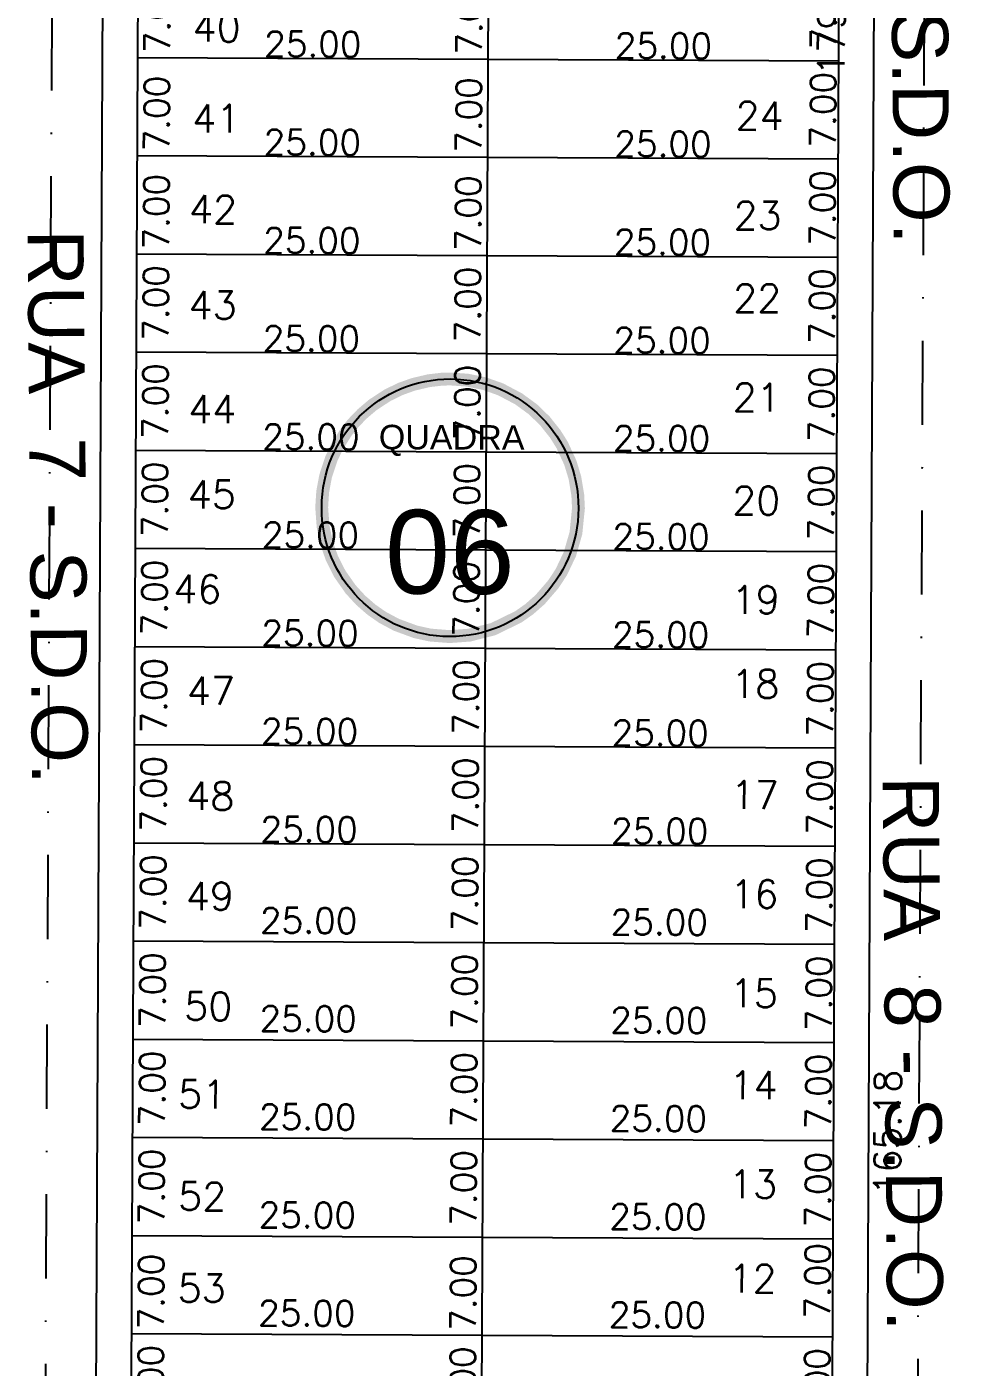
# Model space of a CAD drawing. Header units: millimetres. Extents: x -4430026 to 4783824, y 584 to 9593110.
# Drawn here: x 1997.8 to 2064.7, y 1788.7 to 1884.3 of the extents above; entities that cross this region are included whole.
import ezdxf
from ezdxf.enums import TextEntityAlignment as Align

# ---------------------------------------------------------------- set-up
doc = ezdxf.new("R2010")
doc.units = ezdxf.units.MM
doc.linetypes.add('DASHDOT', pattern=[1, 0.5, -0.25, 0, -0.25])
doc.linetypes.add('HIDDEN2', pattern=[0.1875, 0.125, -0.0625])
for name, color, linetype in [('Calçada', 1, 'Continuous'), ('Cota', 8, 'Continuous'), ('COTAS', 8, 'Continuous'), ('Lotes', 2, 'Continuous'), ('Nomes de Ruas', 3, 'Continuous'), ('Numero de lotes', 5, 'Continuous'), ('númeraçãoquadras', 4, 'Continuous'), ('Projeção', 8, 'HIDDEN2'), ('QUADRA', 4, 'Continuous')]:
    doc.layers.add(name, color=color, linetype=linetype)
doc.styles.add('arcad1', font='romans.shx')
doc.styles.add('ARIAL', font='arial.ttf', dxfattribs={"height": 0.25})
doc.styles.add('ROMANS', font='romans.shx')
doc.styles.add('STYLE1', font='sanss___.ttf')
doc.dimstyles.new('BOLA100', dxfattribs={"dimscale": 0, "dimtxt": 1.9, "dimasz": 0.18, "dimexe": 0.18, "dimexo": 0.063, "dimgap": 0, "dimtad": 1, "dimzin": 4, "dimdsep": 46, "dimtxsty": 'ROMANS', "dimcen": 0.09, "dimse1": 1, "dimse2": 1, "dimsd1": 1, "dimsd2": 1, "dimclrt": 256, "dimaunit": 1, "dimadec": 4, "dimazin": 0, "dimtfac": 1.2, "dimtix": 1, "dimtmove": 2, "dimatfit": 3, "dimfxl": 1, "dimtvp": 2, "dimtolj": 1, "dimtzin": 4, "dimarcsym": 0})
doc.dimstyles.get("Standard").update_dxf_attribs({"dimtxt": 0.18, "dimasz": 0.18, "dimexe": 0.18, "dimexo": 0.0625, "dimgap": 0.09, "dimtad": 0, "dimtih": 1, "dimtoh": 1, "dimdec": 4, "dimzin": 0, "dimdsep": 46, "dimtxsty": 'Standard', "dimcen": 0.09, "dimadec": 0, "dimazin": 0, "dimtfac": 1, "dimtdec": 4, "dimtofl": 0, "dimtmove": 0, "dimatfit": 3, "dimfxl": 1, "dimtolj": 1, "dimtzin": 0, "dimarcsym": 0})

# ---------------------------------------------------------------- blocks, each defined once
blk = doc.blocks.new('NUM_quadra')
at = {"color": 6, "const_width": 0.02}
blk.add_lwpolyline([(-0.0134, 0.1996), (-0.034, 0.1971), (-0.0579, 0.1914), (-0.0779, 0.1842), (-0.0981, 0.1743), (-0.1208, 0.1594), (-0.1377, 0.145), (-0.1521, 0.1299), (-0.1625, 0.1166), (-0.1764, 0.0942), (-0.1852, 0.0754), (-0.1941, 0.0483), (-0.1985, 0.0243), (-0.2, 0), (-0.1977, -0.0299), (-0.1921, -0.0556), (-0.1839, -0.0786), (-0.1713, -0.1033), (-0.1546, -0.1269), (-0.1389, -0.1439), (-0.1219, -0.1586), (-0.1046, -0.1705), (-0.0831, -0.1819), (-0.0531, -0.1928), (-0.0302, -0.1977), (0, -0.2), (0.0309, -0.1976), (0.0677, -0.1882), (0.1069, -0.169), (0.124, -0.1569), (0.1407, -0.1421), (0.1614, -0.1181), (0.1737, -0.0992), (0.187, -0.071), (0.1962, -0.0386), (0.2, 0), (0.1989, 0.0205), (0.1943, 0.0473), (0.1871, 0.0707), (0.1741, 0.0984), (0.1635, 0.1151), (0.1472, 0.1354), (0.1285, 0.1533), (0.1063, 0.1694), (0.0782, 0.1841), (0.0533, 0.1928), (0.0267, 0.1982), (0, 0.2)], close=True, dxfattribs=at)
blk.add_circle((0, 0), 0.2)
at = {"color": 3, "insert": (-0.1114, 0.1285), "char_height": 0.038, "width": 0.2663, "attachment_point": 1, "style": 'STYLE1'}
blk.add_mtext('\\fArial|b0|i0|c0|p34;QUADRA', dxfattribs=at)
at = {"color": 3, "style": 'STYLE1'}
blk.add_attdef('00', text='', height=0.13, dxfattribs=at).set_placement((0, -0.1335), align=Align.CENTER)
blk = doc.blocks.new('*D11060')
at = {"layer": 'DEFPOINTS', "color": 0}
for p in [(2005.742, 1888.628), (2005.709, 1881.628), (2010.703, 1881.604)]:
    blk.add_point(p, dxfattribs=at)
at = {"layer": 'Cota', "color": 41, "insert": (2007.119, 1885.121), "char_height": 1.8, "attachment_point": 5, "rotation": 89.72858, "style": 'ROMANS'}
blk.add_mtext('\\A1;7.00', dxfattribs=at)
blk = doc.blocks.new('*D11061')
at = {"layer": 'DEFPOINTS', "color": 0}
for p in [(2030.742, 1888.51), (2030.709, 1881.51), (2032.946, 1881.499)]:
    blk.add_point(p, dxfattribs=at)
at = {"layer": 'Cota', "color": 41, "insert": (2029.363, 1885.016), "char_height": 1.8, "attachment_point": 5, "rotation": 89.72858, "style": 'ROMANS'}
blk.add_mtext('\\A1;7.00', dxfattribs=at)
blk = doc.blocks.new('*D11062')
at = {"layer": 'DEFPOINTS', "color": 0}
for p in [(2055.744, 1888.884), (2055.711, 1881.884), (2058.211, 1881.873)]:
    blk.add_point(p, dxfattribs=at)
at = {"layer": 'Cota', "color": 41, "insert": (2054.627, 1885.39), "char_height": 1.8, "attachment_point": 5, "rotation": 89.72858, "style": 'ROMANS'}
blk.add_mtext('\\A1;7.00', dxfattribs=at)
blk = doc.blocks.new('*D11063')
at = {"layer": 'DEFPOINTS', "color": 0}
for p in [(2005.709, 1881.628), (2030.709, 1881.51), (2030.699, 1879.408)]:
    blk.add_point(p, dxfattribs=at)
at = {"layer": 'Cota', "color": 41, "insert": (2018.216, 1883.067), "char_height": 1.8, "attachment_point": 5, "rotation": 359.72858, "style": 'ROMANS'}
blk.add_mtext('\\A1;25.00', dxfattribs=at)
blk = doc.blocks.new('*D11064')
at = {"layer": 'DEFPOINTS', "color": 0}
for p in [(2030.709, 1881.51), (2055.708, 1881.391), (2055.698, 1879.289)]:
    blk.add_point(p, dxfattribs=at)
at = {"layer": 'Cota', "color": 41, "insert": (2043.216, 1882.949), "char_height": 1.8, "attachment_point": 5, "rotation": 359.72858, "style": 'ROMANS'}
blk.add_mtext('\\A1;25.00', dxfattribs=at)
blk = doc.blocks.new('*D11065')
at = {"layer": 'DEFPOINTS', "color": 0}
for p in [(2005.709, 1881.628), (2005.676, 1874.628), (2010.67, 1874.604)]:
    blk.add_point(p, dxfattribs=at)
at = {"layer": 'Cota', "color": 41, "insert": (2007.086, 1878.121), "char_height": 1.8, "attachment_point": 5, "rotation": 89.72858, "style": 'ROMANS'}
blk.add_mtext('\\A1;7.00', dxfattribs=at)
blk = doc.blocks.new('*D11066')
at = {"layer": 'DEFPOINTS', "color": 0}
for p in [(2030.709, 1881.51), (2030.675, 1874.51), (2032.913, 1874.499)]:
    blk.add_point(p, dxfattribs=at)
at = {"layer": 'Cota', "color": 41, "insert": (2029.329, 1878.016), "char_height": 1.8, "attachment_point": 5, "rotation": 89.72858, "style": 'ROMANS'}
blk.add_mtext('\\A1;7.00', dxfattribs=at)
blk = doc.blocks.new('*D11067')
at = {"layer": 'DEFPOINTS', "color": 0}
for p in [(2055.711, 1881.884), (2055.678, 1874.884), (2058.178, 1874.873)]:
    blk.add_point(p, dxfattribs=at)
at = {"layer": 'Cota', "color": 41, "insert": (2054.594, 1878.39), "char_height": 1.8, "attachment_point": 5, "rotation": 89.72858, "style": 'ROMANS'}
blk.add_mtext('\\A1;7.00', dxfattribs=at)
blk = doc.blocks.new('*D11068')
at = {"layer": 'DEFPOINTS', "color": 0}
for p in [(2005.676, 1874.628), (2030.675, 1874.51), (2030.666, 1872.408)]:
    blk.add_point(p, dxfattribs=at)
at = {"layer": 'Cota', "color": 41, "insert": (2018.183, 1876.067), "char_height": 1.8, "attachment_point": 5, "rotation": 359.72858, "style": 'ROMANS'}
blk.add_mtext('\\A1;25.00', dxfattribs=at)
blk = doc.blocks.new('*D11069')
at = {"layer": 'DEFPOINTS', "color": 0}
for p in [(2030.675, 1874.51), (2055.675, 1874.391), (2055.665, 1872.29)]:
    blk.add_point(p, dxfattribs=at)
at = {"layer": 'Cota', "color": 41, "insert": (2043.182, 1875.949), "char_height": 1.8, "attachment_point": 5, "rotation": 359.72858, "style": 'ROMANS'}
blk.add_mtext('\\A1;25.00', dxfattribs=at)
blk = doc.blocks.new('*D11070')
at = {"layer": 'DEFPOINTS', "color": 0}
for p in [(2005.676, 1874.628), (2005.643, 1867.628), (2010.636, 1867.605)]:
    blk.add_point(p, dxfattribs=at)
at = {"layer": 'Cota', "color": 41, "insert": (2007.053, 1871.122), "char_height": 1.8, "attachment_point": 5, "rotation": 89.72858, "style": 'ROMANS'}
blk.add_mtext('\\A1;7.00', dxfattribs=at)
blk = doc.blocks.new('*D11071')
at = {"layer": 'DEFPOINTS', "color": 0}
for p in [(2030.675, 1874.51), (2030.642, 1867.51), (2032.88, 1867.499)]:
    blk.add_point(p, dxfattribs=at)
at = {"layer": 'Cota', "color": 41, "insert": (2029.296, 1871.016), "char_height": 1.8, "attachment_point": 5, "rotation": 89.72858, "style": 'ROMANS'}
blk.add_mtext('\\A1;7.00', dxfattribs=at)
blk = doc.blocks.new('*D11072')
at = {"layer": 'DEFPOINTS', "color": 0}
for p in [(2055.678, 1874.884), (2055.644, 1867.885), (2058.144, 1867.873)]:
    blk.add_point(p, dxfattribs=at)
at = {"layer": 'Cota', "color": 41, "insert": (2054.561, 1871.39), "char_height": 1.8, "attachment_point": 5, "rotation": 89.72858, "style": 'ROMANS'}
blk.add_mtext('\\A1;7.00', dxfattribs=at)
blk = doc.blocks.new('*D11073')
at = {"layer": 'DEFPOINTS', "color": 0}
for p in [(2005.643, 1867.628), (2030.642, 1867.51), (2030.632, 1865.408)]:
    blk.add_point(p, dxfattribs=at)
at = {"layer": 'Cota', "color": 41, "insert": (2018.15, 1869.067), "char_height": 1.8, "attachment_point": 5, "rotation": 359.72858, "style": 'ROMANS'}
blk.add_mtext('\\A1;25.00', dxfattribs=at)
blk = doc.blocks.new('*D11074')
at = {"layer": 'DEFPOINTS', "color": 0}
for p in [(2030.642, 1867.51), (2055.642, 1867.391), (2055.632, 1865.29)]:
    blk.add_point(p, dxfattribs=at)
at = {"layer": 'Cota', "color": 41, "insert": (2043.149, 1868.949), "char_height": 1.8, "attachment_point": 5, "rotation": 359.72858, "style": 'ROMANS'}
blk.add_mtext('\\A1;25.00', dxfattribs=at)
blk = doc.blocks.new('*D11075')
at = {"layer": 'DEFPOINTS', "color": 0}
for p in [(2005.645, 1868.121), (2005.612, 1861.121), (2010.606, 1861.098)]:
    blk.add_point(p, dxfattribs=at)
at = {"layer": 'Cota', "color": 41, "insert": (2007.022, 1864.615), "char_height": 1.8, "attachment_point": 5, "rotation": 89.72858, "style": 'ROMANS'}
blk.add_mtext('\\A1;7.00', dxfattribs=at)
blk = doc.blocks.new('*D11076')
at = {"layer": 'DEFPOINTS', "color": 0}
for p in [(2030.645, 1868.003), (2030.612, 1861.003), (2032.849, 1860.992)]:
    blk.add_point(p, dxfattribs=at)
at = {"layer": 'Cota', "color": 41, "insert": (2029.265, 1864.509), "char_height": 1.8, "attachment_point": 5, "rotation": 89.72858, "style": 'ROMANS'}
blk.add_mtext('\\A1;7.00', dxfattribs=at)
blk = doc.blocks.new('*D11077')
at = {"layer": 'DEFPOINTS', "color": 0}
for p in [(2055.644, 1867.885), (2055.611, 1860.885), (2058.111, 1860.873)]:
    blk.add_point(p, dxfattribs=at)
at = {"layer": 'Cota', "color": 41, "insert": (2054.528, 1864.39), "char_height": 1.8, "attachment_point": 5, "rotation": 89.72858, "style": 'ROMANS'}
blk.add_mtext('\\A1;7.00', dxfattribs=at)
blk = doc.blocks.new('*D11078')
at = {"layer": 'DEFPOINTS', "color": 0}
for p in [(2005.609, 1860.628), (2030.609, 1860.51), (2030.599, 1858.408)]:
    blk.add_point(p, dxfattribs=at)
at = {"layer": 'Cota', "color": 41, "insert": (2018.116, 1862.067), "char_height": 1.8, "attachment_point": 5, "rotation": 359.72858, "style": 'ROMANS'}
blk.add_mtext('\\A1;25.00', dxfattribs=at)
blk = doc.blocks.new('*D11079')
at = {"layer": 'DEFPOINTS', "color": 0}
for p in [(2030.609, 1860.51), (2055.609, 1860.391), (2055.599, 1858.29)]:
    blk.add_point(p, dxfattribs=at)
at = {"layer": 'Cota', "color": 41, "insert": (2043.116, 1861.949), "char_height": 1.8, "attachment_point": 5, "rotation": 359.72858, "style": 'ROMANS'}
blk.add_mtext('\\A1;25.00', dxfattribs=at)
blk = doc.blocks.new('*D11080')
at = {"layer": 'DEFPOINTS', "color": 0}
for p in [(2005.612, 1861.121), (2005.579, 1854.122), (2010.572, 1854.098)]:
    blk.add_point(p, dxfattribs=at)
at = {"layer": 'Cota', "color": 41, "insert": (2006.989, 1857.615), "char_height": 1.8, "attachment_point": 5, "rotation": 89.72858, "style": 'ROMANS'}
blk.add_mtext('\\A1;7.00', dxfattribs=at)
blk = doc.blocks.new('*D11081')
at = {"layer": 'DEFPOINTS', "color": 0}
for p in [(2030.612, 1861.003), (2030.578, 1854.003), (2032.816, 1853.993)]:
    blk.add_point(p, dxfattribs=at)
at = {"layer": 'Cota', "color": 41, "insert": (2029.232, 1857.51), "char_height": 1.8, "attachment_point": 5, "rotation": 89.72858, "style": 'ROMANS'}
blk.add_mtext('\\A1;7.00', dxfattribs=at)
blk = doc.blocks.new('*D11082')
at = {"layer": 'DEFPOINTS', "color": 0}
for p in [(2055.611, 1860.885), (2055.578, 1853.885), (2058.078, 1853.873)]:
    blk.add_point(p, dxfattribs=at)
at = {"layer": 'Cota', "color": 41, "insert": (2054.495, 1857.39), "char_height": 1.8, "attachment_point": 5, "rotation": 89.72858, "style": 'ROMANS'}
blk.add_mtext('\\A1;7.00', dxfattribs=at)
blk = doc.blocks.new('*D11083')
at = {"layer": 'DEFPOINTS', "color": 0}
for p in [(2005.576, 1853.628), (2030.576, 1853.51), (2030.566, 1851.408)]:
    blk.add_point(p, dxfattribs=at)
at = {"layer": 'Cota', "color": 41, "insert": (2018.083, 1855.067), "char_height": 1.8, "attachment_point": 5, "rotation": 359.72858, "style": 'ROMANS'}
blk.add_mtext('\\A1;25.00', dxfattribs=at)
blk = doc.blocks.new('*D11084')
at = {"layer": 'DEFPOINTS', "color": 0}
for p in [(2030.576, 1853.51), (2055.576, 1853.391), (2055.566, 1851.29)]:
    blk.add_point(p, dxfattribs=at)
at = {"layer": 'Cota', "color": 41, "insert": (2043.083, 1854.949), "char_height": 1.8, "attachment_point": 5, "rotation": 359.72858, "style": 'ROMANS'}
blk.add_mtext('\\A1;25.00', dxfattribs=at)
blk = doc.blocks.new('*D11085')
at = {"layer": 'DEFPOINTS', "color": 0}
for p in [(2005.579, 1854.122), (2005.545, 1847.122), (2010.539, 1847.098)]:
    blk.add_point(p, dxfattribs=at)
at = {"layer": 'Cota', "color": 41, "insert": (2006.956, 1850.615), "char_height": 1.8, "attachment_point": 5, "rotation": 89.72858, "style": 'ROMANS'}
blk.add_mtext('\\A1;7.00', dxfattribs=at)
blk = doc.blocks.new('*D11086')
at = {"layer": 'DEFPOINTS', "color": 0}
for p in [(2030.578, 1854.003), (2030.545, 1847.003), (2032.783, 1846.993)]:
    blk.add_point(p, dxfattribs=at)
at = {"layer": 'Cota', "color": 41, "insert": (2029.199, 1850.51), "char_height": 1.8, "attachment_point": 5, "rotation": 89.72858, "style": 'ROMANS'}
blk.add_mtext('\\A1;7.00', dxfattribs=at)
blk = doc.blocks.new('*D11087')
at = {"layer": 'DEFPOINTS', "color": 0}
for p in [(2055.578, 1853.885), (2055.545, 1846.885), (2058.045, 1846.873)]:
    blk.add_point(p, dxfattribs=at)
at = {"layer": 'Cota', "color": 41, "insert": (2054.461, 1850.39), "char_height": 1.8, "attachment_point": 5, "rotation": 89.72858, "style": 'ROMANS'}
blk.add_mtext('\\A1;7.00', dxfattribs=at)
blk = doc.blocks.new('*D11088')
at = {"layer": 'DEFPOINTS', "color": 0}
for p in [(2005.543, 1846.628), (2030.543, 1846.51), (2030.533, 1844.408)]:
    blk.add_point(p, dxfattribs=at)
at = {"layer": 'Cota', "color": 41, "insert": (2018.05, 1848.067), "char_height": 1.8, "attachment_point": 5, "rotation": 359.72858, "style": 'ROMANS'}
blk.add_mtext('\\A1;25.00', dxfattribs=at)
blk = doc.blocks.new('*D11089')
at = {"layer": 'DEFPOINTS', "color": 0}
for p in [(2030.543, 1846.51), (2055.543, 1846.392), (2055.533, 1844.29)]:
    blk.add_point(p, dxfattribs=at)
at = {"layer": 'Cota', "color": 41, "insert": (2043.05, 1847.949), "char_height": 1.8, "attachment_point": 5, "rotation": 359.72858, "style": 'ROMANS'}
blk.add_mtext('\\A1;25.00', dxfattribs=at)
blk = doc.blocks.new('*D11090')
at = {"layer": 'DEFPOINTS', "color": 0}
for p in [(2005.545, 1847.122), (2005.512, 1840.122), (2010.506, 1840.098)]:
    blk.add_point(p, dxfattribs=at)
at = {"layer": 'Cota', "color": 41, "insert": (2006.923, 1843.615), "char_height": 1.8, "attachment_point": 5, "rotation": 89.72858, "style": 'ROMANS'}
blk.add_mtext('\\A1;7.00', dxfattribs=at)
blk = doc.blocks.new('*D11091')
at = {"layer": 'DEFPOINTS', "color": 0}
for p in [(2030.545, 1847.003), (2030.512, 1840.003), (2032.749, 1839.993)]:
    blk.add_point(p, dxfattribs=at)
at = {"layer": 'Cota', "color": 41, "insert": (2029.166, 1843.51), "char_height": 1.8, "attachment_point": 5, "rotation": 89.72858, "style": 'ROMANS'}
blk.add_mtext('\\A1;7.00', dxfattribs=at)
blk = doc.blocks.new('*D11092')
at = {"layer": 'DEFPOINTS', "color": 0}
for p in [(2055.545, 1846.885), (2055.512, 1839.885), (2058.012, 1839.873)]:
    blk.add_point(p, dxfattribs=at)
at = {"layer": 'Cota', "color": 41, "insert": (2054.428, 1843.39), "char_height": 1.8, "attachment_point": 5, "rotation": 89.72858, "style": 'ROMANS'}
blk.add_mtext('\\A1;7.00', dxfattribs=at)
blk = doc.blocks.new('*D11093')
at = {"layer": 'DEFPOINTS', "color": 0}
for p in [(2005.51, 1839.629), (2030.51, 1839.51), (2030.5, 1837.408)]:
    blk.add_point(p, dxfattribs=at)
at = {"layer": 'Cota', "color": 41, "insert": (2018.017, 1841.068), "char_height": 1.8, "attachment_point": 5, "rotation": 359.72858, "style": 'ROMANS'}
blk.add_mtext('\\A1;25.00', dxfattribs=at)
blk = doc.blocks.new('*D11094')
at = {"layer": 'DEFPOINTS', "color": 0}
for p in [(2030.51, 1839.51), (2055.509, 1839.392), (2055.499, 1837.29)]:
    blk.add_point(p, dxfattribs=at)
at = {"layer": 'Cota', "color": 41, "insert": (2043.017, 1840.949), "char_height": 1.8, "attachment_point": 5, "rotation": 359.72858, "style": 'ROMANS'}
blk.add_mtext('\\A1;25.00', dxfattribs=at)
blk = doc.blocks.new('*D11095')
at = {"layer": 'DEFPOINTS', "color": 0}
for p in [(2005.512, 1840.122), (2005.479, 1833.122), (2010.473, 1833.098)]:
    blk.add_point(p, dxfattribs=at)
at = {"layer": 'Cota', "color": 41, "insert": (2006.89, 1836.615), "char_height": 1.8, "attachment_point": 5, "rotation": 89.72858, "style": 'ROMANS'}
blk.add_mtext('\\A1;7.00', dxfattribs=at)
blk = doc.blocks.new('*D11096')
at = {"layer": 'DEFPOINTS', "color": 0}
for p in [(2030.512, 1840.003), (2030.479, 1833.003), (2032.716, 1832.993)]:
    blk.add_point(p, dxfattribs=at)
at = {"layer": 'Cota', "color": 41, "insert": (2029.133, 1836.51), "char_height": 1.8, "attachment_point": 5, "rotation": 89.72858, "style": 'ROMANS'}
blk.add_mtext('\\A1;7.00', dxfattribs=at)
blk = doc.blocks.new('*D11097')
at = {"layer": 'DEFPOINTS', "color": 0}
for p in [(2055.512, 1839.885), (2055.479, 1832.885), (2057.979, 1832.873)]:
    blk.add_point(p, dxfattribs=at)
at = {"layer": 'Cota', "color": 41, "insert": (2054.395, 1836.39), "char_height": 1.8, "attachment_point": 5, "rotation": 89.72858, "style": 'ROMANS'}
blk.add_mtext('\\A1;7.00', dxfattribs=at)
blk = doc.blocks.new('*D11098')
at = {"layer": 'DEFPOINTS', "color": 0}
for p in [(2005.477, 1832.629), (2030.477, 1832.51), (2030.467, 1830.408)]:
    blk.add_point(p, dxfattribs=at)
at = {"layer": 'Cota', "color": 41, "insert": (2017.984, 1834.068), "char_height": 1.8, "attachment_point": 5, "rotation": 359.72858, "style": 'ROMANS'}
blk.add_mtext('\\A1;25.00', dxfattribs=at)
blk = doc.blocks.new('*D11099')
at = {"layer": 'DEFPOINTS', "color": 0}
for p in [(2030.477, 1832.51), (2055.476, 1832.392), (2055.466, 1830.29)]:
    blk.add_point(p, dxfattribs=at)
at = {"layer": 'Cota', "color": 41, "insert": (2042.983, 1833.949), "char_height": 1.8, "attachment_point": 5, "rotation": 359.72858, "style": 'ROMANS'}
blk.add_mtext('\\A1;25.00', dxfattribs=at)
blk = doc.blocks.new('*D11100')
at = {"layer": 'DEFPOINTS', "color": 0}
for p in [(2005.479, 1833.122), (2005.446, 1826.122), (2010.44, 1826.098)]:
    blk.add_point(p, dxfattribs=at)
at = {"layer": 'Cota', "color": 41, "insert": (2006.856, 1829.615), "char_height": 1.8, "attachment_point": 5, "rotation": 89.72858, "style": 'ROMANS'}
blk.add_mtext('\\A1;7.00', dxfattribs=at)
blk = doc.blocks.new('*D11101')
at = {"layer": 'DEFPOINTS', "color": 0}
for p in [(2030.479, 1833.003), (2030.446, 1826.003), (2032.683, 1825.993)]:
    blk.add_point(p, dxfattribs=at)
at = {"layer": 'Cota', "color": 41, "insert": (2029.1, 1829.51), "char_height": 1.8, "attachment_point": 5, "rotation": 89.72858, "style": 'ROMANS'}
blk.add_mtext('\\A1;7.00', dxfattribs=at)
blk = doc.blocks.new('*D11102')
at = {"layer": 'DEFPOINTS', "color": 0}
for p in [(2055.479, 1832.885), (2055.445, 1825.885), (2057.945, 1825.873)]:
    blk.add_point(p, dxfattribs=at)
at = {"layer": 'Cota', "color": 41, "insert": (2054.362, 1829.39), "char_height": 1.8, "attachment_point": 5, "rotation": 89.72858, "style": 'ROMANS'}
blk.add_mtext('\\A1;7.00', dxfattribs=at)
blk = doc.blocks.new('*D11103')
at = {"layer": 'DEFPOINTS', "color": 0}
for p in [(2005.444, 1825.629), (2030.443, 1825.51), (2030.433, 1823.409)]:
    blk.add_point(p, dxfattribs=at)
at = {"layer": 'Cota', "color": 41, "insert": (2017.951, 1827.068), "char_height": 1.8, "attachment_point": 5, "rotation": 359.72858, "style": 'ROMANS'}
blk.add_mtext('\\A1;25.00', dxfattribs=at)
blk = doc.blocks.new('*D11104')
at = {"layer": 'DEFPOINTS', "color": 0}
for p in [(2030.443, 1825.51), (2055.443, 1825.392), (2055.433, 1823.29)]:
    blk.add_point(p, dxfattribs=at)
at = {"layer": 'Cota', "color": 41, "insert": (2042.95, 1826.949), "char_height": 1.8, "attachment_point": 5, "rotation": 359.72858, "style": 'ROMANS'}
blk.add_mtext('\\A1;25.00', dxfattribs=at)
blk = doc.blocks.new('*D11105')
at = {"layer": 'DEFPOINTS', "color": 0}
for p in [(2005.446, 1826.122), (2005.413, 1819.122), (2010.407, 1819.098)]:
    blk.add_point(p, dxfattribs=at)
at = {"layer": 'Cota', "color": 41, "insert": (2006.823, 1822.615), "char_height": 1.8, "attachment_point": 5, "rotation": 89.72858, "style": 'ROMANS'}
blk.add_mtext('\\A1;7.00', dxfattribs=at)
blk = doc.blocks.new('*D11106')
at = {"layer": 'DEFPOINTS', "color": 0}
for p in [(2030.446, 1826.003), (2030.413, 1819.003), (2032.65, 1818.993)]:
    blk.add_point(p, dxfattribs=at)
at = {"layer": 'Cota', "color": 41, "insert": (2029.067, 1822.51), "char_height": 1.8, "attachment_point": 5, "rotation": 89.72858, "style": 'ROMANS'}
blk.add_mtext('\\A1;7.00', dxfattribs=at)
blk = doc.blocks.new('*D11107')
at = {"layer": 'DEFPOINTS', "color": 0}
for p in [(2055.445, 1825.885), (2055.412, 1818.885), (2057.912, 1818.873)]:
    blk.add_point(p, dxfattribs=at)
at = {"layer": 'Cota', "color": 41, "insert": (2054.329, 1822.39), "char_height": 1.8, "attachment_point": 5, "rotation": 89.72858, "style": 'ROMANS'}
blk.add_mtext('\\A1;7.00', dxfattribs=at)
blk = doc.blocks.new('*D11108')
at = {"layer": 'DEFPOINTS', "color": 0}
for p in [(2005.413, 1819.135), (2030.413, 1819.017), (2030.403, 1816.915)]:
    blk.add_point(p, dxfattribs=at)
at = {"layer": 'Cota', "color": 41, "insert": (2017.92, 1820.574), "char_height": 1.8, "attachment_point": 5, "rotation": 359.72858, "style": 'ROMANS'}
blk.add_mtext('\\A1;25.00', dxfattribs=at)
blk = doc.blocks.new('*D11109')
at = {"layer": 'DEFPOINTS', "color": 0}
for p in [(2030.413, 1819.017), (2055.412, 1818.898), (2055.402, 1816.797)]:
    blk.add_point(p, dxfattribs=at)
at = {"layer": 'Cota', "color": 41, "insert": (2042.92, 1820.456), "char_height": 1.8, "attachment_point": 5, "rotation": 359.72858, "style": 'ROMANS'}
blk.add_mtext('\\A1;25.00', dxfattribs=at)
blk = doc.blocks.new('*D11110')
at = {"layer": 'DEFPOINTS', "color": 0}
for p in [(2005.413, 1819.122), (2005.38, 1812.122), (2010.373, 1812.098)]:
    blk.add_point(p, dxfattribs=at)
at = {"layer": 'Cota', "color": 41, "insert": (2006.79, 1815.615), "char_height": 1.8, "attachment_point": 5, "rotation": 89.72858, "style": 'ROMANS'}
blk.add_mtext('\\A1;7.00', dxfattribs=at)
blk = doc.blocks.new('*D11111')
at = {"layer": 'DEFPOINTS', "color": 0}
for p in [(2030.413, 1819.003), (2030.379, 1812.004), (2032.617, 1811.993)]:
    blk.add_point(p, dxfattribs=at)
at = {"layer": 'Cota', "color": 41, "insert": (2029.033, 1815.51), "char_height": 1.8, "attachment_point": 5, "rotation": 89.72858, "style": 'ROMANS'}
blk.add_mtext('\\A1;7.00', dxfattribs=at)
blk = doc.blocks.new('*D11112')
at = {"layer": 'DEFPOINTS', "color": 0}
for p in [(2055.412, 1818.885), (2055.379, 1811.885), (2057.879, 1811.873)]:
    blk.add_point(p, dxfattribs=at)
at = {"layer": 'Cota', "color": 41, "insert": (2054.296, 1815.39), "char_height": 1.8, "attachment_point": 5, "rotation": 89.72858, "style": 'ROMANS'}
blk.add_mtext('\\A1;7.00', dxfattribs=at)
blk = doc.blocks.new('*D11113')
at = {"layer": 'DEFPOINTS', "color": 0}
for p in [(2005.38, 1812.135), (2030.379, 1812.017), (2030.369, 1809.915)]:
    blk.add_point(p, dxfattribs=at)
at = {"layer": 'Cota', "color": 41, "insert": (2017.887, 1813.574), "char_height": 1.8, "attachment_point": 5, "rotation": 359.72858, "style": 'ROMANS'}
blk.add_mtext('\\A1;25.00', dxfattribs=at)
blk = doc.blocks.new('*D11114')
at = {"layer": 'DEFPOINTS', "color": 0}
for p in [(2030.379, 1812.017), (2055.379, 1811.898), (2055.369, 1809.797)]:
    blk.add_point(p, dxfattribs=at)
at = {"layer": 'Cota', "color": 41, "insert": (2042.886, 1813.456), "char_height": 1.8, "attachment_point": 5, "rotation": 359.72858, "style": 'ROMANS'}
blk.add_mtext('\\A1;25.00', dxfattribs=at)
blk = doc.blocks.new('*D11115')
at = {"layer": 'DEFPOINTS', "color": 0}
for p in [(2005.38, 1812.122), (2005.347, 1805.122), (2010.34, 1805.098)]:
    blk.add_point(p, dxfattribs=at)
at = {"layer": 'Cota', "color": 41, "insert": (2006.757, 1808.615), "char_height": 1.8, "attachment_point": 5, "rotation": 89.72858, "style": 'ROMANS'}
blk.add_mtext('\\A1;7.00', dxfattribs=at)
blk = doc.blocks.new('*D11116')
at = {"layer": 'DEFPOINTS', "color": 0}
for p in [(2030.379, 1812.004), (2030.346, 1805.004), (2032.584, 1804.993)]:
    blk.add_point(p, dxfattribs=at)
at = {"layer": 'Cota', "color": 41, "insert": (2029, 1808.51), "char_height": 1.8, "attachment_point": 5, "rotation": 89.72858, "style": 'ROMANS'}
blk.add_mtext('\\A1;7.00', dxfattribs=at)
blk = doc.blocks.new('*D11117')
at = {"layer": 'DEFPOINTS', "color": 0}
for p in [(2055.379, 1811.885), (2055.346, 1804.885), (2057.846, 1804.873)]:
    blk.add_point(p, dxfattribs=at)
at = {"layer": 'Cota', "color": 41, "insert": (2054.263, 1808.39), "char_height": 1.8, "attachment_point": 5, "rotation": 89.72858, "style": 'ROMANS'}
blk.add_mtext('\\A1;7.00', dxfattribs=at)
blk = doc.blocks.new('*D11118')
at = {"layer": 'DEFPOINTS', "color": 0}
for p in [(2005.347, 1805.135), (2030.346, 1805.017), (2030.336, 1802.915)]:
    blk.add_point(p, dxfattribs=at)
at = {"layer": 'Cota', "color": 41, "insert": (2017.854, 1806.574), "char_height": 1.8, "attachment_point": 5, "rotation": 359.72858, "style": 'ROMANS'}
blk.add_mtext('\\A1;25.00', dxfattribs=at)
blk = doc.blocks.new('*D11119')
at = {"layer": 'DEFPOINTS', "color": 0}
for p in [(2030.346, 1805.017), (2055.346, 1804.898), (2055.336, 1802.797)]:
    blk.add_point(p, dxfattribs=at)
at = {"layer": 'Cota', "color": 41, "insert": (2042.853, 1806.456), "char_height": 1.8, "attachment_point": 5, "rotation": 359.72858, "style": 'ROMANS'}
blk.add_mtext('\\A1;25.00', dxfattribs=at)
blk = doc.blocks.new('*D11120')
at = {"layer": 'DEFPOINTS', "color": 0}
for p in [(2005.347, 1805.122), (2005.313, 1798.122), (2010.307, 1798.099)]:
    blk.add_point(p, dxfattribs=at)
at = {"layer": 'Cota', "color": 41, "insert": (2006.724, 1801.616), "char_height": 1.8, "attachment_point": 5, "rotation": 89.72858, "style": 'ROMANS'}
blk.add_mtext('\\A1;7.00', dxfattribs=at)
blk = doc.blocks.new('*D11121')
at = {"layer": 'DEFPOINTS', "color": 0}
for p in [(2030.346, 1805.004), (2030.313, 1798.004), (2032.55, 1797.993)]:
    blk.add_point(p, dxfattribs=at)
at = {"layer": 'Cota', "color": 41, "insert": (2028.967, 1801.51), "char_height": 1.8, "attachment_point": 5, "rotation": 89.72858, "style": 'ROMANS'}
blk.add_mtext('\\A1;7.00', dxfattribs=at)
blk = doc.blocks.new('*D11122')
at = {"layer": 'DEFPOINTS', "color": 0}
for p in [(2055.346, 1804.885), (2055.313, 1797.885), (2057.813, 1797.873)]:
    blk.add_point(p, dxfattribs=at)
at = {"layer": 'Cota', "color": 41, "insert": (2054.229, 1801.39), "char_height": 1.8, "attachment_point": 5, "rotation": 89.72858, "style": 'ROMANS'}
blk.add_mtext('\\A1;7.00', dxfattribs=at)
blk = doc.blocks.new('*D11123')
at = {"layer": 'DEFPOINTS', "color": 0}
for p in [(2005.313, 1798.135), (2030.313, 1798.017), (2030.303, 1795.915)]:
    blk.add_point(p, dxfattribs=at)
at = {"layer": 'Cota', "color": 41, "insert": (2017.82, 1799.574), "char_height": 1.8, "attachment_point": 5, "rotation": 359.72858, "style": 'ROMANS'}
blk.add_mtext('\\A1;25.00', dxfattribs=at)
blk = doc.blocks.new('*D11124')
at = {"layer": 'DEFPOINTS', "color": 0}
for p in [(2030.313, 1798.017), (2055.313, 1797.898), (2055.303, 1795.797)]:
    blk.add_point(p, dxfattribs=at)
at = {"layer": 'Cota', "color": 41, "insert": (2042.82, 1799.456), "char_height": 1.8, "attachment_point": 5, "rotation": 359.72858, "style": 'ROMANS'}
blk.add_mtext('\\A1;25.00', dxfattribs=at)
blk = doc.blocks.new('*D11125')
at = {"layer": 'DEFPOINTS', "color": 0}
for p in [(2005.311, 1797.629), (2005.278, 1790.629), (2010.272, 1790.605)]:
    blk.add_point(p, dxfattribs=at)
at = {"layer": 'Cota', "color": 41, "insert": (2006.688, 1794.122), "char_height": 1.8, "attachment_point": 5, "rotation": 89.72858, "style": 'ROMANS'}
blk.add_mtext('\\A1;7.00', dxfattribs=at)
blk = doc.blocks.new('*D11126')
at = {"layer": 'DEFPOINTS', "color": 0}
for p in [(2030.311, 1797.511), (2030.278, 1790.511), (2032.515, 1790.5)]:
    blk.add_point(p, dxfattribs=at)
at = {"layer": 'Cota', "color": 41, "insert": (2028.932, 1794.017), "char_height": 1.8, "attachment_point": 5, "rotation": 89.72858, "style": 'ROMANS'}
blk.add_mtext('\\A1;7.00', dxfattribs=at)
blk = doc.blocks.new('*D11127')
at = {"layer": 'DEFPOINTS', "color": 0}
for p in [(2055.315, 1798.378), (2055.282, 1791.379), (2057.782, 1791.367)]:
    blk.add_point(p, dxfattribs=at)
at = {"layer": 'Cota', "color": 41, "insert": (2054.199, 1794.884), "char_height": 1.8, "attachment_point": 5, "rotation": 89.72858, "style": 'ROMANS'}
blk.add_mtext('\\A1;7.00', dxfattribs=at)
blk = doc.blocks.new('*D11128')
at = {"layer": 'DEFPOINTS', "color": 0}
for p in [(2005.28, 1791.135), (2030.28, 1791.017), (2030.27, 1788.915)]:
    blk.add_point(p, dxfattribs=at)
at = {"layer": 'Cota', "color": 41, "insert": (2017.787, 1792.574), "char_height": 1.8, "attachment_point": 5, "rotation": 359.72858, "style": 'ROMANS'}
blk.add_mtext('\\A1;25.00', dxfattribs=at)
blk = doc.blocks.new('*D11129')
at = {"layer": 'DEFPOINTS', "color": 0}
for p in [(2030.28, 1791.017), (2055.28, 1790.899), (2055.27, 1788.797)]:
    blk.add_point(p, dxfattribs=at)
at = {"layer": 'Cota', "color": 41, "insert": (2042.787, 1792.456), "char_height": 1.8, "attachment_point": 5, "rotation": 359.72858, "style": 'ROMANS'}
blk.add_mtext('\\A1;25.00', dxfattribs=at)
blk = doc.blocks.new('*D11130')
at = {"layer": 'DEFPOINTS', "color": 0}
for p in [(2005.28, 1791.122), (2005.247, 1784.122), (2010.241, 1784.099)]:
    blk.add_point(p, dxfattribs=at)
at = {"layer": 'Cota', "color": 41, "insert": (2006.657, 1787.616), "char_height": 1.8, "attachment_point": 5, "rotation": 89.72858, "style": 'ROMANS'}
blk.add_mtext('\\A1;7.00', dxfattribs=at)
blk = doc.blocks.new('*D11131')
at = {"layer": 'DEFPOINTS', "color": 0}
for p in [(2030.28, 1791.004), (2030.247, 1784.004), (2032.484, 1783.993)]:
    blk.add_point(p, dxfattribs=at)
at = {"layer": 'Cota', "color": 41, "insert": (2028.901, 1787.51), "char_height": 1.8, "attachment_point": 5, "rotation": 89.72858, "style": 'ROMANS'}
blk.add_mtext('\\A1;7.00', dxfattribs=at)
blk = doc.blocks.new('*D11132')
at = {"layer": 'DEFPOINTS', "color": 0}
for p in [(2055.28, 1790.885), (2055.246, 1783.885), (2057.746, 1783.874)]:
    blk.add_point(p, dxfattribs=at)
at = {"layer": 'Cota', "color": 41, "insert": (2054.163, 1787.391), "char_height": 1.8, "attachment_point": 5, "rotation": 89.72858, "style": 'ROMANS'}
blk.add_mtext('\\A1;7.00', dxfattribs=at)
blk = doc.blocks.new('*D14077')
at = {"layer": 'DEFPOINTS', "color": 0, "linetype": 'ByBlock'}
for p in [(2061.84, 1888.041), (2061.057, 1722.86), (2064.657, 1722.843)]:
    blk.add_point(p, dxfattribs=at)
at = {"layer": 'COTAS', "linetype": 'ByBlock', "insert": (2059.189, 1805.461), "char_height": 1.9, "attachment_point": 5, "rotation": 89.72858, "style": 'ROMANS'}
blk.add_mtext('\\A1;165.18', dxfattribs=at)
blk = doc.blocks.new('*D14298')
at = {"layer": 'DEFPOINTS', "color": 0, "linetype": 'ByBlock'}
for p in [(2062.127, 1948.736), (2061.87, 1895.48), (2057.086, 1890.812), (2061.84, 1888.041), (2060.026, 1505.026)]:
    blk.add_point(p, dxfattribs=at)
at = {"layer": 'COTAS', "linetype": 'ByBlock', "insert": (2055.206, 1888.07), "char_height": 1.9, "attachment_point": 5, "rotation": 89.75016, "style": 'ROMANS'}
blk.add_mtext('\\A1;179°57\'25"', dxfattribs=at)

msp = doc.modelspace()

# ---------------------------------------------------------------- linework, layer by layer
at = {"layer": 'Calçada'}
for p, q in [((2057.524, 1736.826, 2.439), (2058.481, 1938.932, 2.439)), ((2002.524, 1737.087, 2.439), (2003.477, 1938.218, 2.439))]:
    msp.add_line(p, q, dxfattribs=at)
at = {"layer": 'Lotes'}
for p, q in [((2030.007, 1733.457, 2.439), (2030.996, 1942.076, 2.439)), ((2005.711, 1882.121, 2.439), (2055.711, 1881.884, 2.439)), ((2005.678, 1875.121, 2.439), (2055.678, 1874.884, 2.439)), ((2005.645, 1868.121, 2.439), (2055.644, 1867.885, 2.439)), ((2005.612, 1861.121, 2.439), (2055.611, 1860.885, 2.439)), ((2005.579, 1854.122, 2.439), (2055.578, 1853.885, 2.439)), ((2005.545, 1847.122, 2.439), (2055.545, 1846.885, 2.439)), ((2005.512, 1840.122, 2.439), (2055.512, 1839.885, 2.439)), ((2005.479, 1833.122, 2.439), (2055.479, 1832.885, 2.439)), ((2005.446, 1826.122, 2.439), (2055.445, 1825.885, 2.439)), ((2005.413, 1819.122, 2.439), (2055.412, 1818.885, 2.439)), ((2005.38, 1812.122, 2.439), (2055.379, 1811.885, 2.439)), ((2005.347, 1805.122, 2.439), (2055.346, 1804.885, 2.439)), ((2005.313, 1798.122, 2.439), (2055.313, 1797.885, 2.439)), ((2005.28, 1791.122, 2.439), (2055.28, 1790.885, 2.439))]:
    msp.add_line(p, q, dxfattribs=at)
at = {"layer": 'Projeção', "linetype": 'DASHDOT', "ltscale": 12}
for p, q in [((2060.026, 1505.026, 2.439), (2062.127, 1948.736, 2.439)), ((1997.823, 1504.664, 2.439), (1999.921, 1947.619, 2.439))]:
    msp.add_line(p, q, dxfattribs=at)
at = {"layer": 'QUADRA', "linetype": 'ByBlock', "elevation": 2.439}
msp.add_lwpolyline([(2005.008, 1733.575), (2055.007, 1733.338), (2055.998, 1942.525), (2005.993, 1941.627), (2005.008, 1733.575)], close=True, dxfattribs=at)

# ---------------------------------------------------------------- block references
at = {"layer": 'númeraçãoquadras', "linetype": 'ByBlock', "extrusion": (0.084423, -0.000343131, 0.99643)}
ref = msp.add_blockref('NUM_quadra', (1858.237, -2013.046, 173.005), dxfattribs=dict(at, xscale=45.93175888062505, yscale=45.93175888063583, zscale=45.9317585301845, rotation=270.0385460290153))
ref.add_attrib('00', '06', dxfattribs={"layer": '0', "color": 3, "extrusion": (0.084423, -0.000343131, 0.99643), "height": 5.9711, "rotation": 270.03855, "style": 'STYLE1'}).set_placement((1852.106, -2013.05, 173.005), align=Align.CENTER)

# ---------------------------------------------------------------- texts
at = {"layer": 'Nomes de Ruas', "extrusion": (0.018825, 0.084574, 0.996239), "style": 'ARIAL'}
for s, p in [('RUA  8 - S.D.O.', (-1595.49, -2301.315, 202.595)), ('RUA  7 - S.D.O.', (-1543.888, -2250.548, 198.179)), ('RUA  8 - S.D.O.', (-1611.875, -2225.839, 196.03)), ('RUA  8 - S.D.O.', (-1611.875, -2225.839, 196.03)), ('RUA  8 - S.D.O.', (-1611.875, -2225.839, 196.03))]:
    msp.add_text(s, height=4, rotation=102.96746, dxfattribs=at).set_placement(p)
at = {"layer": 'Numero de lotes', "style": 'arcad1'}
for s, p in [('40', (2011.357, 1884.248, 2.439)), ('41', (2011.326, 1877.765, 2.439)), ('24', (2050.073, 1877.966, 2.439)), ('42', (2011.107, 1871.29, 2.439)), ('23', (2049.926, 1870.854, 2.439)), ('22', (2049.898, 1864.954, 2.439)), ('43', (2011.075, 1864.464, 2.439)), ('21', (2049.864, 1857.882, 2.439)), ('44', (2011.04, 1857.041, 2.439)), ('45', (2011.011, 1850.959, 2.439)), ('20', (2049.83, 1850.52, 2.439)), ('46', (2009.987, 1844.215, 2.439)), ('19', (2049.796, 1843.448, 2.439)), ('18', (2049.768, 1837.449, 2.439)), ('47', (2010.945, 1836.952, 2.439)), ('48', (2010.909, 1829.458, 2.439)), ('17', (2049.73, 1829.532, 2.439)), ('49', (2010.875, 1822.311, 2.439)), ('16', (2049.697, 1822.46, 2.439)), ('15', (2049.663, 1815.389, 2.439)), ('50', (2010.759, 1814.461, 2.439)), ('14', (2049.632, 1808.844, 2.439)), ('51', (2010.325, 1808.185, 2.439)), ('13', (2049.599, 1801.773, 2.439)), ('52', (2010.327, 1800.911, 2.439)), ('12', (2049.567, 1795.044, 2.439)), ('53', (2010.296, 1794.367, 2.439))]:
    msp.add_text(s, height=2, rotation=359.72858, dxfattribs=at).set_placement(p, align=Align.MIDDLE_CENTER)

# ---------------------------------------------------------------- dimensions: what is measured, and where the dimension line sits
at = {"layer": 'Cota'}
for p1, p2, distance, picture, middle in [((2055.744, 1888.884, 2.439), (2055.711, 1881.884, 2.439), 2.5, '*D11062', (2054.627, 1885.39, 2.439)), ((2005.742, 1888.628, 2.439), (2005.709, 1881.628, 2.439), 4.994, '*D11060', (2007.119, 1885.121, 2.439)), ((2030.742, 1888.51, 2.439), (2030.709, 1881.51, 2.439), 2.237, '*D11061', (2029.363, 1885.016, 2.439)), ((2005.709, 1881.628, 2.439), (2030.709, 1881.51, 2.439), -2.102, '*D11063', (2018.216, 1883.067, 2.439)), ((2005.709, 1881.628, 2.439), (2005.676, 1874.628, 2.439), 4.994, '*D11065', (2007.086, 1878.121, 2.439)), ((2030.709, 1881.51, 2.439), (2030.675, 1874.51, 2.439), 2.237, '*D11066', (2029.329, 1878.016, 2.439)), ((2055.711, 1881.884, 2.439), (2055.678, 1874.884, 2.439), 2.5, '*D11067', (2054.594, 1878.39, 2.439)), ((2005.676, 1874.628, 2.439), (2030.675, 1874.51, 2.439), -2.102, '*D11068', (2018.183, 1876.067, 2.439)), ((2005.676, 1874.628, 2.439), (2005.643, 1867.628, 2.439), 4.994, '*D11070', (2007.053, 1871.122, 2.439)), ((2030.675, 1874.51, 2.439), (2030.642, 1867.51, 2.439), 2.237, '*D11071', (2029.296, 1871.016, 2.439)), ((2055.678, 1874.884, 2.439), (2055.644, 1867.885, 2.439), 2.5, '*D11072', (2054.561, 1871.39, 2.439)), ((2005.643, 1867.628, 2.439), (2030.642, 1867.51, 2.439), -2.102, '*D11073', (2018.15, 1869.067, 2.439)), ((2005.645, 1868.121, 2.439), (2005.612, 1861.121, 2.439), 4.994, '*D11075', (2007.022, 1864.615, 2.439)), ((2030.645, 1868.003, 2.439), (2030.612, 1861.003, 2.439), 2.237, '*D11076', (2029.265, 1864.509, 2.439)), ((2055.644, 1867.885, 2.439), (2055.611, 1860.885, 2.439), 2.5, '*D11077', (2054.528, 1864.39, 2.439)), ((2005.609, 1860.628, 2.439), (2030.609, 1860.51, 2.439), -2.102, '*D11078', (2018.116, 1862.067, 2.439)), ((2005.612, 1861.121, 2.439), (2005.579, 1854.122, 2.439), 4.994, '*D11080', (2006.989, 1857.615, 2.439)), ((2030.612, 1861.003, 2.439), (2030.578, 1854.003, 2.439), 2.237, '*D11081', (2029.232, 1857.51, 2.439)), ((2055.611, 1860.885, 2.439), (2055.578, 1853.885, 2.439), 2.5, '*D11082', (2054.495, 1857.39, 2.439)), ((2005.576, 1853.628, 2.439), (2030.576, 1853.51, 2.439), -2.102, '*D11083', (2018.083, 1855.067, 2.439)), ((2005.579, 1854.122, 2.439), (2005.545, 1847.122, 2.439), 4.994, '*D11085', (2006.956, 1850.615, 2.439)), ((2030.578, 1854.003, 2.439), (2030.545, 1847.003, 2.439), 2.237, '*D11086', (2029.199, 1850.51, 2.439)), ((2055.578, 1853.885, 2.439), (2055.545, 1846.885, 2.439), 2.5, '*D11087', (2054.461, 1850.39, 2.439)), ((2005.543, 1846.628, 2.439), (2030.543, 1846.51, 2.439), -2.102, '*D11088', (2018.05, 1848.067, 2.439)), ((2005.545, 1847.122, 2.439), (2005.512, 1840.122, 2.439), 4.994, '*D11090', (2006.923, 1843.615, 2.439)), ((2030.545, 1847.003, 2.439), (2030.512, 1840.003, 2.439), 2.237, '*D11091', (2029.166, 1843.51, 2.439)), ((2055.545, 1846.885, 2.439), (2055.512, 1839.885, 2.439), 2.5, '*D11092', (2054.428, 1843.39, 2.439)), ((2005.51, 1839.629, 2.439), (2030.51, 1839.51, 2.439), -2.102, '*D11093', (2018.017, 1841.068, 2.439)), ((2005.512, 1840.122, 2.439), (2005.479, 1833.122, 2.439), 4.994, '*D11095', (2006.89, 1836.615, 2.439)), ((2030.512, 1840.003, 2.439), (2030.479, 1833.003, 2.439), 2.237, '*D11096', (2029.133, 1836.51, 2.439)), ((2055.512, 1839.885, 2.439), (2055.479, 1832.885, 2.439), 2.5, '*D11097', (2054.395, 1836.39, 2.439)), ((2005.477, 1832.629, 2.439), (2030.477, 1832.51, 2.439), -2.102, '*D11098', (2017.984, 1834.068, 2.439)), ((2005.479, 1833.122, 2.439), (2005.446, 1826.122, 2.439), 4.994, '*D11100', (2006.856, 1829.615, 2.439)), ((2030.479, 1833.003, 2.439), (2030.446, 1826.003, 2.439), 2.237, '*D11101', (2029.1, 1829.51, 2.439)), ((2055.479, 1832.885, 2.439), (2055.445, 1825.885, 2.439), 2.5, '*D11102', (2054.362, 1829.39, 2.439)), ((2005.444, 1825.629, 2.439), (2030.443, 1825.51, 2.439), -2.102, '*D11103', (2017.951, 1827.068, 2.439)), ((2005.446, 1826.122, 2.439), (2005.413, 1819.122, 2.439), 4.994, '*D11105', (2006.823, 1822.615, 2.439)), ((2030.446, 1826.003, 2.439), (2030.413, 1819.003, 2.439), 2.237, '*D11106', (2029.067, 1822.51, 2.439)), ((2055.445, 1825.885, 2.439), (2055.412, 1818.885, 2.439), 2.5, '*D11107', (2054.329, 1822.39, 2.439)), ((2005.413, 1819.135, 2.439), (2030.413, 1819.017, 2.439), -2.102, '*D11108', (2017.92, 1820.574, 2.439)), ((2005.413, 1819.122, 2.439), (2005.38, 1812.122, 2.439), 4.994, '*D11110', (2006.79, 1815.615, 2.439)), ((2030.413, 1819.003, 2.439), (2030.379, 1812.004, 2.439), 2.237, '*D11111', (2029.033, 1815.51, 2.439)), ((2055.412, 1818.885, 2.439), (2055.379, 1811.885, 2.439), 2.5, '*D11112', (2054.296, 1815.39, 2.439)), ((2005.38, 1812.135, 2.439), (2030.379, 1812.017, 2.439), -2.102, '*D11113', (2017.887, 1813.574, 2.439)), ((2005.38, 1812.122, 2.439), (2005.347, 1805.122, 2.439), 4.994, '*D11115', (2006.757, 1808.615, 2.439)), ((2030.379, 1812.004, 2.439), (2030.346, 1805.004, 2.439), 2.237, '*D11116', (2029, 1808.51, 2.439)), ((2055.379, 1811.885, 2.439), (2055.346, 1804.885, 2.439), 2.5, '*D11117', (2054.263, 1808.39, 2.439)), ((2005.347, 1805.135, 2.439), (2030.346, 1805.017, 2.439), -2.102, '*D11118', (2017.854, 1806.574, 2.439)), ((2005.347, 1805.122, 2.439), (2005.313, 1798.122, 2.439), 4.994, '*D11120', (2006.724, 1801.616, 2.439)), ((2030.346, 1805.004, 2.439), (2030.313, 1798.004, 2.439), 2.237, '*D11121', (2028.967, 1801.51, 2.439)), ((2055.346, 1804.885, 2.439), (2055.313, 1797.885, 2.439), 2.5, '*D11122', (2054.229, 1801.39, 2.439)), ((2005.313, 1798.135, 2.439), (2030.313, 1798.017, 2.439), -2.102, '*D11123', (2017.82, 1799.574, 2.439)), ((2055.315, 1798.378, 2.439), (2055.282, 1791.379, 2.439), 2.5, '*D11127', (2054.199, 1794.884, 2.439)), ((2005.311, 1797.629, 2.439), (2005.278, 1790.629, 2.439), 4.994, '*D11125', (2006.688, 1794.122, 2.439)), ((2030.311, 1797.511, 2.439), (2030.278, 1790.511, 2.439), 2.237, '*D11126', (2028.932, 1794.017, 2.439)), ((2005.28, 1791.135, 2.439), (2030.28, 1791.017, 2.439), -2.102, '*D11128', (2017.787, 1792.574, 2.439)), ((2005.28, 1791.122, 2.439), (2005.247, 1784.122, 2.439), 4.994, '*D11130', (2006.657, 1787.616, 2.439)), ((2030.28, 1791.004, 2.439), (2030.247, 1784.004, 2.439), 2.237, '*D11131', (2028.901, 1787.51, 2.439)), ((2055.28, 1790.885, 2.439), (2055.246, 1783.885, 2.439), 2.5, '*D11132', (2054.163, 1787.391, 2.439))]:
    dim = msp.add_aligned_dim(p1=p1, p2=p2, distance=distance, dimstyle='Standard', override={"dimtxt": 1.8, "dimexo": 0.063, "dimgap": 0, "dimtih": 0, "dimtoh": 0, "dimdec": 2, "dimzin": 4, "dimtxsty": 'ROMANS', "dimse1": 1, "dimse2": 1, "dimsd1": 1, "dimsd2": 1, "dimclrt": 41, "dimtfac": 1.2, "dimtdec": 2, "dimtix": 1, "dimtofl": 1, "dimtmove": 2, "dimfxl": 0.18, "dimfxlon": 1, "dimtvp": 2, "dimtzin": 4}, dxfattribs=at)
    dim.commit()
    dim.dimension.update_dxf_attribs({"geometry": picture, "text_midpoint": middle})
for base, p1, p2, picture, middle in [((2055.698, 1879.289, 2.439), (2030.709, 1881.51, 2.439), (2055.708, 1881.391, 2.439), '*D11064', (2043.216, 1882.949, 2.439)), ((2055.665, 1872.29, 2.439), (2030.675, 1874.51, 2.439), (2055.675, 1874.391, 2.439), '*D11069', (2043.182, 1875.949, 2.439)), ((2055.632, 1865.29, 2.439), (2030.642, 1867.51, 2.439), (2055.642, 1867.391, 2.439), '*D11074', (2043.149, 1868.949, 2.439)), ((2055.599, 1858.29, 2.439), (2030.609, 1860.51, 2.439), (2055.609, 1860.391, 2.439), '*D11079', (2043.116, 1861.949, 2.439)), ((2055.566, 1851.29, 2.439), (2030.576, 1853.51, 2.439), (2055.576, 1853.391, 2.439), '*D11084', (2043.083, 1854.949, 2.439)), ((2055.533, 1844.29, 2.439), (2030.543, 1846.51, 2.439), (2055.543, 1846.392, 2.439), '*D11089', (2043.05, 1847.949, 2.439)), ((2055.499, 1837.29, 2.439), (2030.51, 1839.51, 2.439), (2055.509, 1839.392, 2.439), '*D11094', (2043.017, 1840.949, 2.439)), ((2055.466, 1830.29, 2.439), (2030.477, 1832.51, 2.439), (2055.476, 1832.392, 2.439), '*D11099', (2042.983, 1833.949, 2.439)), ((2055.433, 1823.29, 2.439), (2030.443, 1825.51, 2.439), (2055.443, 1825.392, 2.439), '*D11104', (2042.95, 1826.949, 2.439)), ((2055.402, 1816.797, 2.439), (2030.413, 1819.017, 2.439), (2055.412, 1818.898, 2.439), '*D11109', (2042.92, 1820.456, 2.439)), ((2055.369, 1809.797, 2.439), (2030.379, 1812.017, 2.439), (2055.379, 1811.898, 2.439), '*D11114', (2042.886, 1813.456, 2.439)), ((2055.336, 1802.797, 2.439), (2030.346, 1805.017, 2.439), (2055.346, 1804.898, 2.439), '*D11119', (2042.853, 1806.456, 2.439)), ((2055.303, 1795.797, 2.439), (2030.313, 1798.017, 2.439), (2055.313, 1797.898, 2.439), '*D11124', (2042.82, 1799.456, 2.439)), ((2055.27, 1788.797, 2.439), (2030.28, 1791.017, 2.439), (2055.28, 1790.899, 2.439), '*D11129', (2042.787, 1792.456, 2.439))]:
    dim = msp.add_linear_dim(base=base, p1=p1, p2=p2, angle=179.72858, dimstyle='Standard', override={"dimtxt": 1.8, "dimexo": 0.063, "dimgap": 0, "dimtih": 0, "dimtoh": 0, "dimdec": 2, "dimzin": 4, "dimtxsty": 'ROMANS', "dimse1": 1, "dimse2": 1, "dimsd1": 1, "dimsd2": 1, "dimclrt": 41, "dimtfac": 1.2, "dimtdec": 2, "dimtix": 1, "dimtofl": 1, "dimtmove": 2, "dimfxl": 0.18, "dimfxlon": 1, "dimtvp": 2, "dimtzin": 4}, dxfattribs=at)
    dim.commit()
    dim.dimension.update_dxf_attribs({"geometry": picture, "text_midpoint": middle})
at = {"layer": 'COTAS', "linetype": 'ByBlock'}
dim = msp.add_angular_dim_2l(base=(2057.085642, 1890.812467), line1=((2060.025518, 1505.025767, 2.4392), (2062.127458, 1948.735522, 2.4392)), line2=((2061.839935, 1888.040662, 2.4392), (2061.869573, 1895.479873, 2.4392)), dimstyle='BOLA100', override={"dimscale": 1, "dimdec": 0, "dimazin": 1, "dimfxl": 0.18}, dxfattribs=at)
dim.commit()
dim.dimension.update_dxf_attribs({"geometry": '*D14298', "text_midpoint": (2055.205755, 1888.069591, 2.4392)})
dim = msp.add_linear_dim(base=(2064.657, 1722.843, 2.439), p1=(2061.84, 1888.041, 2.439), p2=(2061.057, 1722.86, 2.439), angle=269.72858, dimstyle='BOLA100', override={"dimscale": 1, "dimfxl": 0.18}, dxfattribs=at)
dim.commit()
dim.dimension.update_dxf_attribs({"geometry": '*D14077', "text_midpoint": (2059.189, 1805.461, 2.439), "dimtype": 161})

doc.saveas('drawing.dxf')
